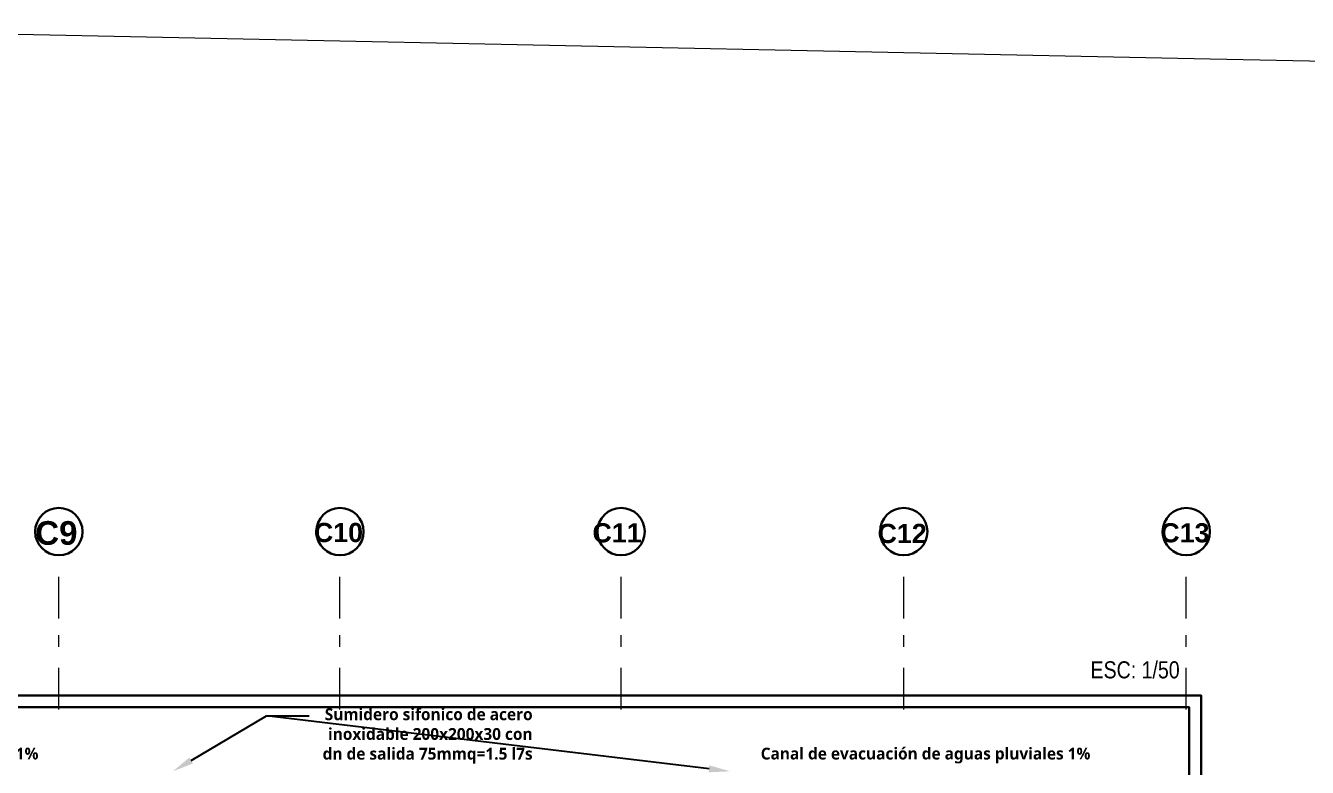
# Model space of a CAD drawing. Header units: metres. Extents: x 27 to 147, y -173 to 8.
# Drawn here: x 73.8 to 84.62, y -100.33 to -94.06 of the extents above; entities that cross this region are included whole.
import ezdxf
from ezdxf import colors
from ezdxf.entities.mleader import LeaderData, LeaderLine
from ezdxf.math import Vec2, Vec3

# ---------------------------------------------------------------- set-up
doc = ezdxf.new("R2010")
doc.units = ezdxf.units.M
doc.linetypes.add('Dot & Dashed', pattern=[0.670277762413025, 0.352777767181396, -0.176388883590699, 0, -0.14111111164093])
for name, color, linetype, lineweight in [('2D Drafting - General_Pen_No__46', 7, 'Continuous', 25), ('Cotas varias El', 253, 'Continuous', 13), ('GRAFO 0 BLANCO', 7, 'Continuous', 0), ('GRAFO 3', 22, 'Continuous', 30), ('GRAFO 4', 7, 'Continuous', 30), ('letras sr', 7, 'Continuous', 5), ('TEXTO 100', 7, 'Continuous', 20)]:
    doc.layers.add(name, color=color, linetype=linetype, lineweight=lineweight)
doc.styles.add('fina', font='techl___.ttf')
doc.styles.add('GENERATED_STYLE_1', font='arialbd.ttf')
doc.styles.add('GENERATED_STYLE_2', font='arial.ttf')
doc.styles.get("Standard").update_dxf_attribs({"font": 'arial.ttf'})

msp = doc.modelspace()

# ---------------------------------------------------------------- linework, layer by layer
at = {"layer": 'Cotas varias El', "linetype": 'Dot & Dashed'}
for p, q in [((74.07742484855794, -99.84360654487487), (74.07742484855794, -98.53866315613185)), ((76.45242558455152, -99.84365084178522), (76.45242558455152, -98.53870745304219)), ((78.82742602695384, -99.84359367667263), (78.82742602695384, -98.5386502879296)), ((81.21492960086198, -99.84359367667263), (81.21492960086198, -98.5386502879296)), ((83.60242595618331, -99.84359367667263), (83.60242595618331, -98.5386502879296))]:
    msp.add_line(p, q, dxfattribs=at)
at = {"layer": 'GRAFO 0 BLANCO', "color": 7}
msp.add_lwpolyline([(70.18499047267824, -94.06021747919156), (83.80299599292186, -94.34204620946103), (99.19250468533716, -94.65026213972685), (103.2527409061323, -94.72697674359357), (116.5611442229566, -94.91391428542771), (128.570777558676, -94.16724186624832), (139.002569109317, -146.4550475651064)], dxfattribs=at)
at = {"layer": 'GRAFO 3', "linetype": 'Continuous'}
for centre in [(74.07742661672933, -98.33865028792967), (76.45242440975835, -98.33865028792961), (78.82742692003512, -98.33865028792967), (81.21492842606881, -98.33865028792961), (83.60242595618331, -98.33865028792961)]:
    msp.add_circle(centre, 0.2, dxfattribs=at)
at = {"layer": 'GRAFO 4', "linetype": 'Continuous'}
msp.add_lwpolyline([(54.92742397717905, -100.923455723698), (54.92742397717905, -99.72345572369805), (83.72742807929569, -99.72345572369805), (83.72742807929569, -100.923455723698)], dxfattribs=at)
for points in [[(54.92742397717905, -99.72345572369805), (83.72742807929569, -99.72345572369805), (83.72742808032808, -111.3234777838659), (54.92742397821155, -111.3234777838659)], [(55.02742397718794, -99.82345572369807), (83.62742807930454, -99.82345572369807), (83.62742808031919, -111.2234777838659), (55.02742397820259, -111.2234777838659)]]:
    msp.add_lwpolyline(points, close=True, dxfattribs=at)

# ---------------------------------------------------------------- texts
at = {"attachment_point": 9, "rotation": 4.4022710127077154e-07, "style": 'GENERATED_STYLE_1'}
for s, insert, char_height, width in [('C9', (74.2349820918273, -98.4530173354808), 0.2, 8.425260489275389e-15), ('C10', (76.64707595837285, -98.42955434158283), 0.162, 6.824460996313066e-15), ('C11', (79.00056730684696, -98.4322402405894), 0.162, 6.824460996313066e-15), ('C12', (81.40899420162668, -98.43746829536052), 0.162, 6.824460996313066e-15), ('C13', (83.79801277270224, -98.4322402405894), 0.162, 6.824460996313066e-15)]:
    msp.add_mtext(s, dxfattribs=dict(at, insert=insert, char_height=char_height, width=width))
at = {"layer": '2D Drafting - General_Pen_No__46', "char_height": 0.1, "attachment_point": 7, "style": 'GENERATED_STYLE_2'}
for insert in [(71.1200649070189, -100.2992788882741), (80.00681047592582, -100.2992788882741)]:
    msp.add_mtext('{\\fTrebuchet MS|b1|i0|c0|p34;Canal de evacuación de aguas pluviales 1%}', dxfattribs=dict(at, insert=insert))
at = {"layer": 'TEXTO 100', "style": 'fina'}
msp.add_text('ESC: 1/50', height=0.1442183044976814, rotation=359.9999999999968, dxfattribs=at).set_placement((82.79318034350786, -99.57961560711912))

# ---------------------------------------------------------------- leaders
at = {"layer": 'letras sr', "linetype": 'Continuous'}
ml = msp.add_multileader_mtext('Standard', dxfattribs=at)
ml.set_content('{\\fTrebuchet MS|b1|i0|c0|p34;Sumidero sifonico de acero inoxidable 200x200x30 con dn de salida 75mmq=1.5 l7s }', color=256)
ml.set_leader_properties()
ml.build(insert=Vec2(0, 0))
ml.multileader.update_dxf_attribs({"dogleg_length": 0.36, "arrow_head_size": 0.18})
ctx = ml.context
ctx.base_point, ctx.char_height, ctx.arrow_head_size, ctx.landing_gap_size, ctx.plane_origin = Vec3(76.1916553052357, -99.89752713398046), 0.1, 0.18, 0.09, Vec3(77.631026251349, -97.73043465112237)
ctx.text_align_type = 2
notes = []
notes.append((ctx, [(1, (1, 1, 0), (75.8316553052357, -99.89752713398046), (1, 0), 0.36, [(1, [(79.74877281082479, -100.3658988611808)], 0, []), (0, [(75.04043973927912, -100.3658988611806)], 0, [])])]))
ctx.mtext.insert, ctx.mtext.width, ctx.mtext.defined_height, ctx.mtext.alignment, ctx.mtext.flow_direction = Vec3(78.07990446348492, -99.83338571983903), 1.814681836083764, 0.714334133320157, 3, 5
for ctx, leaders in notes:
    for number, flags, end, landing, length, lines in leaders:
        leader = LeaderData()
        leader.index, (leader.has_last_leader_line, leader.has_dogleg_vector, leader.attachment_direction) = number, flags
        leader.last_leader_point, leader.dogleg_vector, leader.dogleg_length = Vec3(end), Vec3(landing), length
        for number, points, colour, breaks in lines:
            line = LeaderLine()
            line.index, line.vertices, line.color, line.breaks = number, Vec3.list(points), colors.encode_raw_color(colour), breaks
            leader.lines.append(line)
        ctx.leaders.append(leader)

doc.saveas('drawing.dxf')
